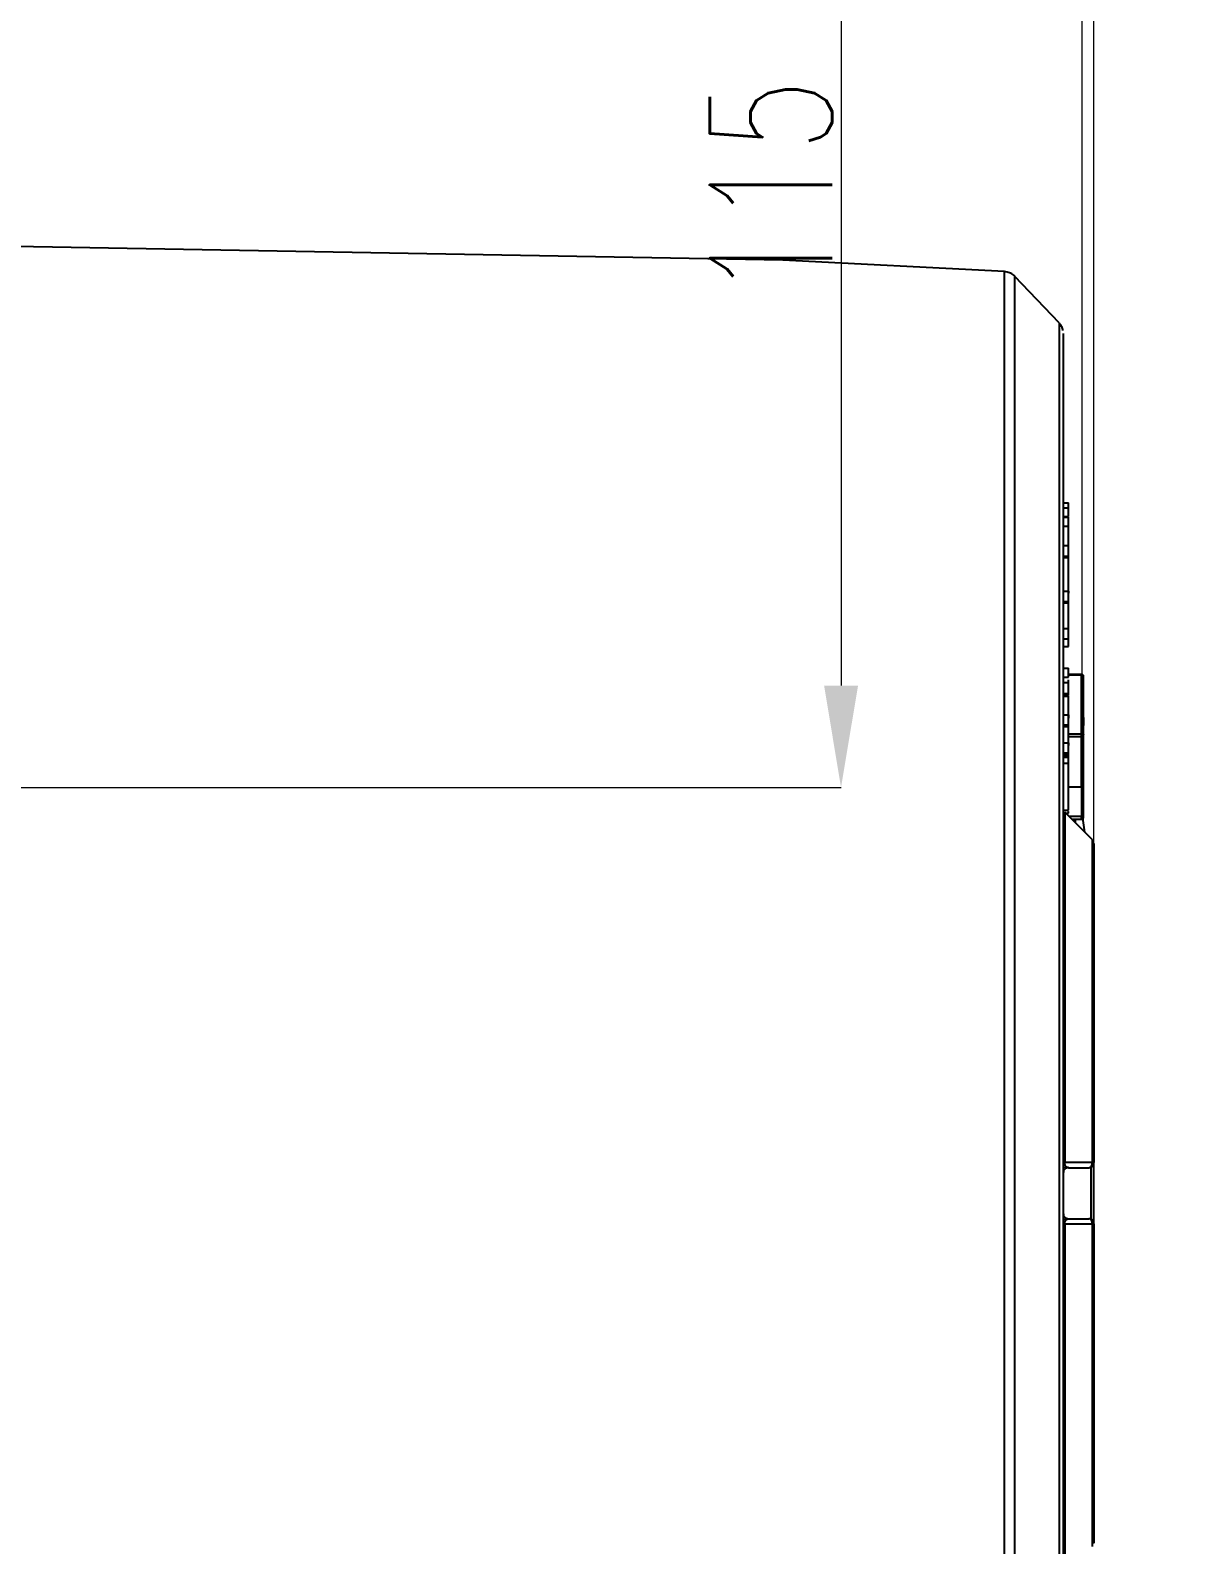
# Model space of a CAD drawing. Header units: millimetres. Extents: x 2016 to 4452, y 736 to 2459.
# Drawn here: x 3240.8 to 3354.1, y 1098.3 to 1246.8 of the extents above; entities that cross this region are included whole.
import ezdxf

# ---------------------------------------------------------------- set-up
doc = ezdxf.new("R2010")
doc.units = ezdxf.units.MM
doc.layers.add('AM_5', color=3, linetype='Continuous', lineweight=25)
doc.styles.add('SLDTEXTSTYLE1', font='txt.shx', dxfattribs={"width": 0.7, "bigfont": 'gbcbig.shx'})
doc.dimstyles.new('SLDDIMSTYLE12$0', dxfattribs={"dimtxt": 12, "dimasz": 10, "dimexe": 0, "dimexo": 0.0625, "dimgap": 0.875, "dimtad": 1, "dimdec": 1, "dimlfac": 1.8, "dimrnd": 1e-09, "dimzin": 12, "dimdsep": 46, "dimtxsty": 'SLDTEXTSTYLE1', "dimcen": 0.09, "dimdle": 8.16, "dimclrd": 3, "dimclre": 3, "dimadec": 0, "dimazin": 3, "dimtfac": 1, "dimtdec": 1, "dimtofl": 0, "dimtmove": 0, "dimatfit": 3, "dimfxl": 0, "dimfrac": 2, "dimtolj": 1, "dimlwd": 5, "dimlwe": 5, "dimarcsym": 0})

# ---------------------------------------------------------------- blocks, each defined once
blk = doc.blocks.new('*D75')
at = {"layer": 'AM_5', "color": 3, "lineweight": 5, "transparency": 16777216}
blk.add_line((3173.07, 1246.84), (3173.07, 1355.46), dxfattribs=at)
at = {"layer": 'AM_5', "color": 3, "linetype": 'Continuous', "lineweight": 5, "transparency": 16777216}
for p, q in [((3183.07, 1355.46), (3335.07, 1355.46)), ((3345.07, 1165.11), (3345.07, 1355.46))]:
    blk.add_line(p, q, dxfattribs=at)
at = {"layer": 'AM_5', "color": 3, "transparency": 16777216}
for points in [[(3183.07, 1357.12), (3183.07, 1353.79), (3173.07, 1355.46)], [(3335.07, 1357.12), (3335.07, 1353.79), (3345.07, 1355.46)]]:
    blk.add_solid(points, dxfattribs=at)
at = {"layer": 'Defpoints', "color": 0, "transparency": 16777216}
for p in [(3345.07, 1355.46), (3173.07, 1246.77), (3345.07, 1165.05)]:
    blk.add_point(p, dxfattribs=at)
at = {"layer": 'AM_5', "color": 0, "transparency": 16777216, "insert": (3259.07, 1362.33), "char_height": 12, "attachment_point": 5, "style": 'SLDTEXTSTYLE1'}
blk.add_mtext('\\A1;172', dxfattribs=at)
blk = doc.blocks.new('*D63')
at = {"layer": 'AM_5', "color": 3, "lineweight": 5, "transparency": 16777216}
blk.add_line((3289.05, 1289.98), (3320.29, 1289.98), dxfattribs=at)
at = {"layer": 'AM_5', "color": 3, "linetype": 'Continuous', "lineweight": 5, "transparency": 16777216}
for p, q in [((3320.29, 1279.98), (3320.29, 1182.54)), ((2995.91, 1172.54), (3320.29, 1172.54))]:
    blk.add_line(p, q, dxfattribs=at)
at = {"layer": 'AM_5', "color": 3, "transparency": 16777216}
for points in [[(3318.63, 1279.98), (3321.96, 1279.98), (3320.29, 1289.98)], [(3318.63, 1182.54), (3321.96, 1182.54), (3320.29, 1172.54)]]:
    blk.add_solid(points, dxfattribs=at)
at = {"layer": 'Defpoints', "color": 0, "transparency": 16777216}
for p in [(3288.98, 1289.98), (2995.85, 1172.54), (3320.29, 1172.54)]:
    blk.add_point(p, dxfattribs=at)
at = {"layer": 'AM_5', "color": 0, "transparency": 16777216, "insert": (3313.42, 1231.26), "char_height": 12, "attachment_point": 5, "rotation": 90, "style": 'SLDTEXTSTYLE1'}
blk.add_mtext('\\A1;115', dxfattribs=at)
blk = doc.blocks.new('*D88')
at = {"layer": 'AM_5', "color": 3, "lineweight": 5, "transparency": 16777216}
blk.add_line((3343.92, 1169.53), (3343.92, 1355.18), dxfattribs=at)
at = {"layer": 'AM_5', "color": 3, "linetype": 'Continuous', "lineweight": 5, "transparency": 16777216}
for p, q in [((3353.92, 1355.18), (3509, 1355.18)), ((3519, 1169.53), (3519, 1355.18))]:
    blk.add_line(p, q, dxfattribs=at)
at = {"layer": 'AM_5', "color": 3, "transparency": 16777216}
for points in [[(3353.92, 1356.84), (3353.92, 1353.51), (3343.92, 1355.18)], [(3509, 1356.84), (3509, 1353.51), (3519, 1355.18)]]:
    blk.add_solid(points, dxfattribs=at)
at = {"layer": 'Defpoints', "color": 0, "transparency": 16777216}
for p in [(3519, 1355.18), (3343.92, 1169.47), (3519, 1169.47)]:
    blk.add_point(p, dxfattribs=at)
at = {"layer": 'AM_5', "color": 0, "transparency": 16777216, "insert": (3431.46, 1362.05), "char_height": 12, "attachment_point": 5, "style": 'SLDTEXTSTYLE1'}
blk.add_mtext('\\A1;195', dxfattribs=at)

msp = doc.modelspace()

# ---------------------------------------------------------------- linework, layer by layer
at = {"color": 7, "linetype": 'Continuous', "lineweight": 25}
for p, q in [((3314.601, 1224.253), (3185.075, 1226.513)), ((3336.329, 1223.114), (3314.601, 1224.253)), ((3341.663, 1218.092), (3337.339, 1222.648)), ((3342.075, 1200.463), (3342.575, 1200.463)), ((3342.075, 1199.953), (3342.575, 1199.953)), ((3342.575, 1199.953), (3342.575, 1200.463)), ((3342.575, 1199.123), (3342.575, 1199.953)), ((3342.075, 1199.123), (3342.575, 1199.123)), ((3342.075, 1199.059), (3342.575, 1199.059)), ((3342.075, 1198.166), (3342.575, 1198.166)), ((3342.575, 1198.166), (3342.575, 1199.059)), ((3342.075, 1196.251), (3342.575, 1196.251)), ((3342.075, 1195.23), (3342.575, 1195.23)), ((3342.075, 1195.102), (3342.575, 1195.102)), ((3342.575, 1195.23), (3342.575, 1196.251)), ((3342.575, 1195.357), (3342.575, 1195.353)), ((3342.575, 1195.102), (3342.575, 1195.23)), ((3342.575, 1191.783), (3342.575, 1195.102)), ((3342.075, 1191.783), (3342.575, 1191.783)), ((3342.075, 1190.762), (3342.575, 1190.762)), ((3342.075, 1190.634), (3342.575, 1190.634)), ((3342.575, 1190.762), (3342.575, 1191.783)), ((3342.575, 1190.634), (3342.575, 1190.762)), ((3342.575, 1188.145), (3342.575, 1190.634)), ((3342.075, 1188.145), (3342.575, 1188.145)), ((3342.575, 1187.124), (3342.575, 1188.145)), ((3342.075, 1187.124), (3342.575, 1187.124)), ((3342.075, 1186.358), (3342.575, 1186.358)), ((3342.575, 1186.358), (3342.575, 1187.124)), ((3342.075, 1184.252), (3342.575, 1184.252)), ((3342.075, 1183.358), (3342.575, 1183.358)), ((3342.575, 1183.358), (3342.575, 1184.252)), ((3343.874, 1183.623), (3342.575, 1183.623)), ((3342.575, 1183.589), (3343.874, 1183.589)), ((3342.075, 1182.848), (3342.575, 1182.848)), ((3342.075, 1181.763), (3342.575, 1181.763)), ((3342.575, 1181.763), (3342.575, 1182.848)), ((3342.575, 1181.571), (3342.575, 1181.763)), ((3342.075, 1181.571), (3342.575, 1181.571)), ((3342.075, 1181.507), (3342.575, 1181.507)), ((3342.575, 1179.656), (3342.575, 1181.507)), ((3342.075, 1179.656), (3342.575, 1179.656)), ((3342.575, 1178.699), (3342.575, 1179.656)), ((3344.074, 1179.399), (3344.074, 1178.634)), ((3342.075, 1178.699), (3342.575, 1178.699)), ((3342.075, 1178.508), (3342.575, 1178.508)), ((3342.575, 1178.508), (3342.575, 1178.699)), ((3342.575, 1176.912), (3342.575, 1178.508)), ((3342.575, 1177.807), (3343.874, 1177.807)), ((3342.575, 1177.554), (3343.874, 1177.554)), ((3343.874, 1172.621), (3343.874, 1177.554)), ((3344.074, 1172.763), (3344.074, 1177.695)), ((3342.075, 1176.912), (3342.575, 1176.912)), ((3342.075, 1175.955), (3342.575, 1175.955)), ((3342.575, 1175.763), (3342.075, 1175.763)), ((3342.575, 1175.955), (3342.575, 1176.912)), ((3342.575, 1175.763), (3342.575, 1175.955)), ((3342.575, 1175.635), (3342.575, 1175.763)), ((3342.075, 1175.635), (3342.575, 1175.635)), ((3342.075, 1175.508), (3342.575, 1175.508)), ((3342.075, 1174.933), (3342.575, 1174.933)), ((3342.575, 1175.572), (3342.575, 1175.635)), ((3342.575, 1175.508), (3342.575, 1175.572)), ((3342.575, 1174.933), (3342.575, 1175.508)), ((3342.575, 1172.621), (3343.874, 1172.621)), ((3342.075, 1170.338), (3342.575, 1170.338)), ((3344.928, 1167.419), (3342.221, 1170.127)), ((3342.329, 1170.019), (3342.575, 1170.019)), ((3342.575, 1170.019), (3342.575, 1170.182)), ((3343.978, 1169.707), (3343.935, 1169.96)), ((3343.874, 1169.697), (3342.651, 1169.697)), ((3342.905, 1169.443), (3343.874, 1169.443)), ((3342.908, 1169.44), (3343.874, 1169.44)), ((3343.271, 1169.077), (3343.271, 1169.44)), ((3343.274, 1169.073), (3343.274, 1169.44)), ((3343.874, 1169.44), (3343.874, 1169.443)), ((3345.035, 1161.405), (3345.011, 1161.333)), ((3345.029, 1161.373), (3345.048, 1161.436)), ((3345.051, 1161.448), (3345.058, 1161.472)), ((3342.221, 1135.802), (3344.929, 1135.804)), ((3344.929, 1135.804), (3344.929, 1136.287)), ((3342.575, 1135.273), (3344.575, 1135.273)), ((3344.929, 1129.742), (3342.221, 1129.744)), ((3342.454, 1130.243), (3342.575, 1130.273)), ((3342.575, 1130.273), (3344.575, 1130.273)), ((3344.929, 1128.811), (3344.929, 1129.742)), ((3345.058, 1106.925), (3345.068, 1106.927)), ((3345.011, 1104.213), (3345.035, 1104.141)), ((3345.048, 1104.11), (3345.029, 1104.173)), ((3345.075, 1103.928), (3345.05, 1104.103)), ((3345.058, 1104.074), (3345.051, 1104.098))]:
    msp.add_line(p, q, dxfattribs=at)
at = {"color": 7, "linetype": 'Continuous', "lineweight": 25, "flags": 128}
for points in [[(3336.33, 1094.622), (3336.33, 1099.793), (3336.33, 1105.092), (3336.33, 1110.498), (3336.33, 1115.991), (3336.33, 1121.549), (3336.33, 1127.15), (3336.33, 1132.773), (3336.33, 1138.396), (3336.33, 1143.997), (3336.33, 1149.555), (3336.33, 1155.048), (3336.33, 1160.454), (3336.33, 1165.753), (3336.33, 1170.924), (3336.33, 1175.947), (3336.33, 1180.803), (3336.33, 1185.472), (3336.33, 1189.937), (3336.33, 1194.181), (3336.33, 1198.186), (3336.33, 1201.937), (3336.33, 1205.421), (3336.33, 1208.622), (3336.33, 1211.53), (3336.33, 1214.132), (3336.329, 1216.418), (3336.329, 1218.381), (3336.329, 1220.011), (3336.329, 1221.303), (3336.329, 1222.251), (3336.329, 1222.853), (3336.329, 1223.105), (3336.329, 1223.114)], [(3337.339, 1096.744), (3337.339, 1102.038), (3337.339, 1107.455), (3337.339, 1112.975), (3337.339, 1118.574), (3337.339, 1124.231), (3337.339, 1129.922), (3337.339, 1135.624), (3337.339, 1141.315), (3337.339, 1146.972), (3337.339, 1152.571), (3337.339, 1158.091), (3337.339, 1163.508), (3337.339, 1168.802), (3337.339, 1173.951), (3337.339, 1178.935), (3337.339, 1183.732), (3337.339, 1188.324), (3337.339, 1192.693), (3337.339, 1196.82), (3337.339, 1200.69), (3337.339, 1204.286), (3337.339, 1207.594), (3337.339, 1210.601), (3337.339, 1213.295), (3337.339, 1215.665), (3337.339, 1217.701), (3337.339, 1219.395), (3337.339, 1220.74), (3337.339, 1221.731), (3337.339, 1222.364), (3337.339, 1222.637), (3337.339, 1222.648)], [(3341.663, 1218.092), (3341.663, 1218.084), (3341.663, 1217.831), (3341.663, 1217.219), (3341.663, 1216.252), (3341.663, 1214.934), (3341.663, 1213.269), (3341.663, 1211.266), (3341.663, 1208.932), (3341.663, 1206.278), (3341.663, 1203.314), (3341.663, 1200.054), (3341.663, 1196.51), (3341.663, 1192.698), (3341.663, 1188.633), (3341.663, 1184.334), (3341.663, 1179.817), (3341.663, 1175.103), (3341.663, 1170.21), (3341.663, 1165.159), (3341.663, 1159.973), (3341.663, 1154.671), (3341.663, 1149.278), (3341.663, 1143.815), (3341.663, 1138.306), (3341.663, 1132.773), (3341.663, 1127.24), (3341.663, 1121.731), (3341.663, 1116.268), (3341.663, 1110.875), (3341.663, 1105.573), (3341.663, 1100.387), (3341.663, 1095.336)], [(3343.874, 1183.589), (3343.874, 1183.605), (3343.874, 1183.617), (3343.874, 1183.622), (3343.874, 1183.623)], [(3343.874, 1177.807), (3343.874, 1178.645), (3343.874, 1179.454), (3343.874, 1180.231), (3343.874, 1180.975), (3343.874, 1181.685), (3343.874, 1182.358), (3343.874, 1182.993), (3343.874, 1183.589)], [(3343.874, 1177.807), (3343.914, 1177.805), (3343.951, 1177.799), (3343.986, 1177.788), (3344.016, 1177.775), (3344.041, 1177.758), (3344.059, 1177.738), (3344.071, 1177.717), (3344.074, 1177.695)], [(3343.874, 1177.554), (3343.874, 1177.58), (3343.874, 1177.61), (3343.874, 1177.642), (3343.874, 1177.676), (3343.874, 1177.711), (3343.874, 1177.745), (3343.874, 1177.777), (3343.874, 1177.807)], [(3343.874, 1172.621), (3343.874, 1172.324), (3343.874, 1171.994), (3343.874, 1171.638), (3343.874, 1171.263), (3343.874, 1170.874), (3343.874, 1170.479), (3343.874, 1170.084), (3343.874, 1169.697)], [(3342.221, 1170.127), (3342.221, 1170.045), (3342.221, 1169.603), (3342.221, 1168.779), (3342.221, 1167.584), (3342.221, 1166.03), (3342.221, 1164.131), (3342.221, 1161.909), (3342.221, 1159.385), (3342.221, 1156.587), (3342.221, 1153.543), (3342.221, 1150.284), (3342.221, 1146.844), (3342.221, 1143.259), (3342.221, 1139.565), (3342.221, 1135.802)], [(3343.874, 1169.502), (3343.874, 1169.522), (3343.874, 1169.544), (3343.874, 1169.567), (3343.874, 1169.592), (3343.874, 1169.618), (3343.874, 1169.645), (3343.874, 1169.671), (3343.874, 1169.697)], [(3343.874, 1169.443), (3343.874, 1169.445), (3343.874, 1169.448), (3343.874, 1169.453), (3343.874, 1169.46), (3343.874, 1169.468), (3343.874, 1169.478), (3343.874, 1169.489), (3343.874, 1169.502)], [(3344.178, 1168.17), (3344.039, 1169.31), (3344.011, 1169.494)], [(3344.929, 1136.287), (3344.929, 1139.269), (3344.929, 1142.667), (3344.929, 1145.965), (3344.929, 1149.129), (3344.929, 1152.125), (3344.929, 1154.924), (3344.929, 1157.498), (3344.928, 1159.819), (3344.928, 1161.865), (3344.928, 1163.614), (3344.928, 1165.049), (3344.928, 1166.154), (3344.928, 1166.92), (3344.928, 1167.337), (3344.928, 1167.419)], [(3344.786, 1135.32), (3344.786, 1132.773), (3344.786, 1130.225)], [(3342.221, 1129.744), (3342.221, 1125.981), (3342.221, 1122.287), (3342.221, 1118.702), (3342.221, 1115.262), (3342.221, 1112.003), (3342.221, 1108.959), (3342.221, 1106.161), (3342.221, 1103.637), (3342.221, 1101.415), (3342.221, 1099.516), (3342.221, 1097.962), (3342.221, 1096.767), (3342.221, 1095.943), (3342.221, 1095.501), (3342.221, 1095.419)], [(3344.928, 1098.127), (3344.928, 1098.209), (3344.928, 1098.626), (3344.928, 1099.392), (3344.928, 1100.497), (3344.928, 1101.932), (3344.928, 1103.681), (3344.928, 1105.727), (3344.929, 1108.048), (3344.929, 1110.622), (3344.929, 1113.421), (3344.929, 1116.417), (3344.929, 1119.581), (3344.929, 1122.879), (3344.929, 1126.277), (3344.929, 1128.811)]]:
    msp.add_lwpolyline(points, dxfattribs=at)
at = {"color": 7, "linetype": 'Continuous', "lineweight": 25}
for centre, radius, start, end in [((3343.89, 1183.404), 0.185, 5.85572, 94.84996), ((3343.9, 1177.731), 0.179, 261.95044, 348.57855), ((3343.899, 1172.798), 0.179, 261.95044, 348.57855), ((3343.921, 1169.47), 0.232, 48.45882, 101.56135), ((3343.875, 1169.643), 0.2, 269.98753, 359.98753), ((3343.874, 1169.64), 0.2, 270, 360), ((3344.575, 1135.773), 0.5, 270, 360), ((3344.947, 1135.528), 0.277, 62.37638, 93.77215), ((3342.575, 1134.773), 0.5, 89.99997, 180), ((3342.575, 1130.773), 0.5, 180, 270.00004), ((3344.575, 1129.773), 0.5, 360, 90), ((3344.947, 1130.018), 0.277, 266.22785, 297.62362)]:
    msp.add_arc(centre, radius, start, end, dxfattribs=at)
for points, knots in [([(3337.345, 1222.62), (3337.307, 1222.666), (3337.165, 1222.84), (3336.818, 1223.039), (3336.498, 1223.082), (3336.342, 1223.102)], [0, 0, 0, 0, 0.1560443, 0.589322, 1, 1, 1, 1]), ([(3342.046, 1217.337), (3342.012, 1217.477), (3341.95, 1217.731), (3341.783, 1217.929), (3341.708, 1218.018)], [0, 0, 0, 0, 0.5529909, 1, 1, 1, 1]), ([(3342.075, 1217.053), (3342.075, 1216.995), (3342.075, 1216.879), (3342.075, 1215.522), (3342.075, 1213.312), (3342.075, 1210.188), (3342.075, 1206.209), (3342.075, 1201.414), (3342.075, 1195.856), (3342.075, 1189.597), (3342.075, 1182.706), (3342.075, 1175.261), (3342.075, 1167.344), (3342.075, 1159.043), (3342.075, 1150.45), (3342.075, 1141.661), (3342.075, 1135.736), (3342.075, 1132.773)], [0, 0, 0, 0, 0.0663505, 0.1330398, 0.199729, 0.2664183, 0.3331075, 0.3997968, 0.466486, 0.5331753, 0.5998645, 0.6665538, 0.733243, 0.7999323, 0.8666215, 0.9333108, 1, 1, 1, 1]), ([(3342.575, 1196.251), (3342.575, 1196.513), (3342.575, 1196.969), (3342.575, 1197.52), (3342.575, 1197.838), (3342.575, 1197.979), (3342.575, 1198.05), (3342.575, 1198.11), (3342.575, 1198.147), (3342.575, 1198.166)], [0, 0, 0, 0, 0.4018451, 0.700925, 0.8501447, 0.9000038, 0.92545, 0.9625731, 1, 1, 1, 1]), ([(3342.575, 1191.655), (3342.575, 1192.111), (3342.575, 1192.948), (3342.575, 1193.77), (3342.575, 1194.145)], [0, 0, 0, 0, 0.5444227, 1, 1, 1, 1]), ([(3342.575, 1191.783), (3342.575, 1191.765), (3342.575, 1191.729), (3342.575, 1191.671), (3342.575, 1191.613), (3342.575, 1191.585), (3342.575, 1191.587), (3342.575, 1191.587)], [0, 0, 0, 0, 0.1133857, 0.2261004, 0.4521085, 0.9035522, 1, 1, 1, 1]), ([(3344.059, 1183.477), (3344.058, 1183.487), (3344.054, 1183.508), (3344.039, 1183.537), (3344.018, 1183.563), (3343.993, 1183.585), (3343.965, 1183.602), (3343.934, 1183.614), (3343.904, 1183.622), (3343.884, 1183.623), (3343.874, 1183.623)], [0, 0, 0, 0, 0.1371732, 0.2714331, 0.4024836, 0.5300389, 0.6538238, 0.7735757, 0.8890458, 1, 1, 1, 1]), ([(3342.575, 1182.848), (3342.575, 1182.863), (3342.575, 1182.951), (3342.575, 1183.038), (3342.575, 1183.109)], [0, 0, 0, 0, 0.1741084, 1, 1, 1, 1]), ([(3342.575, 1179.656), (3342.575, 1179.631), (3342.575, 1179.595), (3342.575, 1179.544), (3342.575, 1179.498), (3342.575, 1179.448), (3342.575, 1179.372), (3342.575, 1179.318), (3342.575, 1179.33), (3342.575, 1179.337)], [0, 0, 0, 0, 0.0628935, 0.0931861, 0.1255191, 0.1834586, 0.2508615, 0.5002621, 1, 1, 1, 1]), ([(3342.575, 1176.912), (3342.575, 1176.896), (3342.575, 1176.87), (3342.575, 1176.831), (3342.575, 1176.798), (3342.575, 1176.742), (3342.575, 1176.682), (3342.575, 1176.648), (3342.575, 1176.653), (3342.575, 1176.656)], [0, 0, 0, 0, 0.0518131, 0.0882956, 0.1299462, 0.1775457, 0.3534829, 0.7059159, 1, 1, 1, 1]), ([(3342.575, 1170.338), (3342.575, 1170.857), (3342.575, 1171.885), (3342.575, 1173.43), (3342.575, 1174.428), (3342.575, 1174.933)], [0, 0, 0, 0, 0.3347977, 0.6633059, 1, 1, 1, 1]), ([(3344.074, 1169.643), (3344.074, 1169.916), (3344.074, 1170.47), (3344.074, 1171.323), (3344.074, 1172.124), (3344.074, 1172.552), (3344.074, 1172.763)], [0, 0, 0, 0, 0.24558897, 0.5, 0.75441103, 1, 1, 1, 1]), ([(3345.075, 1167.066), (3345.075, 1167.021), (3345.075, 1166.931), (3345.075, 1166.188), (3345.075, 1164.753), (3345.075, 1162.206), (3345.075, 1158.663), (3345.075, 1154.937), (3345.075, 1151.399), (3345.075, 1147.626), (3345.075, 1143.715), (3345.075, 1139.763), (3345.075, 1137.091), (3345.075, 1135.773)], [0, 0, 0, 0, 0.07827687, 0.15871, 0.24116849, 0.36932909, 0.49988873, 0.58696496, 0.67333854, 0.75883145, 0.84127172, 0.92171409, 1, 1, 1, 1]), ([(3345.075, 1161.618), (3345.075, 1161.75), (3345.075, 1162.014), (3345.075, 1162.376), (3345.075, 1162.712), (3345.075, 1163.019), (3345.075, 1163.298), (3345.075, 1163.548), (3345.075, 1163.699), (3345.075, 1163.802), (3345.075, 1163.919), (3345.075, 1164.072), (3345.075, 1164.213), (3345.075, 1164.419), (3345.075, 1164.459), (3345.075, 1164.49)], [0, 0, 0, 0, 0.07144385, 0.14288374, 0.21431988, 0.28576303, 0.35720674, 0.42863778, 0.50005558, 0.50406448, 0.53604837, 0.6252562, 0.69323765, 0.75009307, 1, 1, 1, 1]), ([(3345.005, 1161.329), (3345.022, 1161.366), (3345.064, 1161.458), (3345.071, 1161.559), (3345.075, 1161.618)], [0, 0, 0, 0, 0.4097539, 1, 1, 1, 1]), ([(3345.075, 1161.618), (3345.075, 1161.57), (3345.075, 1161.52), (3345.058, 1161.472), (3345.057, 1161.469)], [0, 0, 0, 0, 0.946273, 1, 1, 1, 1]), ([(3345.075, 1129.775), (3345.075, 1130.774), (3345.075, 1133.028), (3345.075, 1136.55), (3345.075, 1140.272), (3345.075, 1143.889), (3345.075, 1147.348), (3345.075, 1150.602), (3345.075, 1153.597), (3345.075, 1156.323), (3345.075, 1157.853), (3345.075, 1158.618)], [0, 0, 0, 0, 0.0904762, 0.2041666, 0.3178571, 0.4315476, 0.5452381, 0.6589286, 0.772619, 0.8863095, 1, 1, 1, 1]), ([(3342.575, 1135.273), (3342.534, 1135.278), (3342.455, 1135.289), (3342.359, 1135.367), (3342.292, 1135.466), (3342.253, 1135.558), (3342.229, 1135.654), (3342.221, 1135.738), (3342.221, 1135.781), (3342.221, 1135.802)], [0, 0, 0, 0, 0.28654563, 0.56106869, 0.68919014, 0.8054766, 0.90650496, 0.95317639, 1, 1, 1, 1]), ([(3344.575, 1135.273), (3344.621, 1135.28), (3344.694, 1135.292), (3344.779, 1135.36), (3344.837, 1135.431), (3344.881, 1135.515), (3344.923, 1135.639), (3344.926, 1135.738), (3344.929, 1135.804)], [0, 0, 0, 0, 0.238585, 0.3787456, 0.4999975, 0.6362115, 0.761415, 1, 1, 1, 1]), ([(3342.204, 1135.36), (3342.226, 1135.345), (3342.285, 1135.306), (3342.389, 1135.304), (3342.454, 1135.303)], [0, 0, 0, 0, 0.3808157, 1, 1, 1, 1]), ([(3342.075, 1132.773), (3342.075, 1129.81), (3342.075, 1123.885), (3342.075, 1115.096), (3342.075, 1106.503), (3342.075, 1098.202), (3342.075, 1090.285), (3342.075, 1082.84), (3342.075, 1075.949), (3342.075, 1069.69), (3342.075, 1064.132), (3342.075, 1059.337), (3342.075, 1055.358), (3342.075, 1052.234), (3342.075, 1050.024), (3342.075, 1048.666), (3342.075, 1048.551), (3342.075, 1048.493)], [0, 0, 0, 0, 0.066684, 0.133368, 0.200052, 0.266736, 0.33342, 0.400104, 0.466788, 0.533472, 0.600156, 0.66684, 0.7335241, 0.8002081, 0.8668921, 0.9335761, 1, 1, 1, 1]), ([(3342.454, 1130.243), (3342.389, 1130.242), (3342.285, 1130.24), (3342.226, 1130.201), (3342.204, 1130.186)], [0, 0, 0, 0, 0.6187385, 1, 1, 1, 1]), ([(3342.221, 1129.744), (3342.221, 1129.766), (3342.221, 1129.808), (3342.229, 1129.892), (3342.253, 1129.988), (3342.293, 1130.08), (3342.359, 1130.181), (3342.415, 1130.218), (3342.454, 1130.243)], [0, 0, 0, 0, 0.0657455, 0.1312299, 0.2728945, 0.435902, 0.6154442, 1, 1, 1, 1]), ([(3344.929, 1129.742), (3344.926, 1129.808), (3344.923, 1129.907), (3344.881, 1130.031), (3344.837, 1130.115), (3344.779, 1130.186), (3344.694, 1130.254), (3344.621, 1130.266), (3344.575, 1130.273)], [0, 0, 0, 0, 0.2385849, 0.3638389, 0.5000025, 0.6213043, 0.7614151, 1, 1, 1, 1]), ([(3345.075, 1129.773), (3345.075, 1128.411), (3345.075, 1125.688), (3345.075, 1121.716), (3345.075, 1117.9), (3345.075, 1114.298), (3345.075, 1110.962), (3345.075, 1107.94), (3345.075, 1105.274), (3345.075, 1103.003), (3345.075, 1101.162), (3345.075, 1099.766), (3345.075, 1098.878), (3345.075, 1098.466), (3345.075, 1098.522), (3345.075, 1098.537)], [0, 0, 0, 0, 0.0808771, 0.1617542, 0.2426313, 0.3235084, 0.4043855, 0.4852626, 0.5661397, 0.6470168, 0.7278939, 0.808771, 0.8896481, 0.9705252, 1, 1, 1, 1]), ([(3345.075, 1106.928), (3345.075, 1107.693), (3345.075, 1109.223), (3345.075, 1111.949), (3345.075, 1114.944), (3345.075, 1118.199), (3345.075, 1121.657), (3345.075, 1125.276), (3345.075, 1127.935), (3345.075, 1129.378), (3345.075, 1129.564)], [0, 0, 0, 0, 0.1398935, 0.2797871, 0.4196806, 0.5595741, 0.6994677, 0.8393612, 0.9792547, 1, 1, 1, 1]), ([(3345.052, 1104.092), (3345.055, 1104.085), (3345.074, 1104.032), (3345.074, 1103.976), (3345.075, 1103.928)], [0, 0, 0, 0, 0.1486571, 1, 1, 1, 1]), ([(3345.075, 1101.109), (3345.075, 1101.104), (3345.075, 1101.089), (3345.075, 1101.574), (3345.075, 1102.473), (3345.075, 1103.443), (3345.075, 1103.928)], [0, 0, 0, 0, 0.1673104, 0.4448736, 0.7224368, 1, 1, 1, 1])]:
    msp.add_open_spline(points, degree=3, knots=knots, dxfattribs=at)
msp.add_open_spline([(3344.074, 1177.695), (3344.074, 1178.787), (3344.074, 1180.971), (3344.074, 1182.606), (3344.074, 1183.423)], degree=3, dxfattribs=at)

# ---------------------------------------------------------------- dimensions: what is measured, and where the dimension line sits
at = {"layer": 'AM_5'}
dim = msp.add_linear_dim(base=(3345.075, 1355.456), p1=(3173.075, 1246.773), p2=(3345.075, 1165.049), angle=360, dimstyle='SLDDIMSTYLE12$0', override={"dimlfac": 1, "dimpost": ''}, dxfattribs=at)
dim.commit()
dim.dimension.update_dxf_attribs({"geometry": '*D75', "text_midpoint": (3259.075, 1362.331)})
dim = msp.add_linear_dim(base=(3519.004, 1355.178), p1=(3343.921, 1169.47), p2=(3519.004, 1169.47), text='195', dimstyle='SLDDIMSTYLE12$0', override={"dimlfac": 1, "dimpost": ''}, dxfattribs=at)
dim.commit()
dim.dimension.update_dxf_attribs({"geometry": '*D88', "text_midpoint": (3431.462, 1362.053)})
dim = msp.add_linear_dim(base=(3320.295, 1172.539), p1=(3288.984, 1289.983), p2=(2995.849, 1172.539), angle=90, text='115', dimstyle='SLDDIMSTYLE12$0', override={"dimlfac": 1, "dimpost": ''}, dxfattribs=at)
dim.commit()
dim.dimension.update_dxf_attribs({"geometry": '*D63', "text_midpoint": (3313.42, 1231.261)})

doc.saveas('drawing.dxf')
